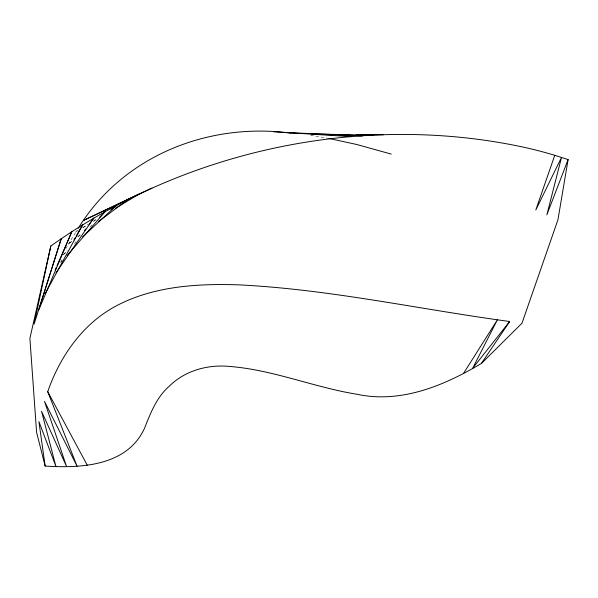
<?xml version="1.0" encoding="UTF-8"?>
<svg xmlns="http://www.w3.org/2000/svg" width="598" height="598" viewBox="0 0 598 598"><rect width="100%" height="100%" fill="white"/><g stroke="black" fill="none" stroke-linecap="round" stroke-linejoin="round"><path stroke-width="0.45" stroke-dasharray="2.99 2.24" d="M65.705 248.79L76.671 230.544M60.802 262.612L62.207 260.19M60.57 262.171L62.237 259.958M74.451 243.752L76.118 241.54M63.336 254.628L67.2 250.644M63.455 254.718L66.864 251.549M71.902 241.196L68.284 244.089L71.992 241.323M77.68 236.554L81.291 233.654M89.954 226.702L92.122 224.96M77.927 236.898L80.887 234.685M78.039 230.529L75.684 231.994L78.069 230.574M82.756 227.599L87.465 224.669M93.751 220.759L96.114 219.294M82.838 227.726L87.614 224.87M93.176 221.552L95.568 220.124M310.616 135.335L327.951 138.25"/><path stroke-width="0.9" d="M568.1 159.569L557.949 219.765L521.972 323.226L481.412 363.457C444.284 385.56 401.034 403.71 357.043 394.276C314.002 387.34 273.122 369.811 229.453 366.432C207.641 364.324 184.804 370.655 169.077 386.368C156.459 397.483 150.502 413.27 144.462 428.422C127.023 466.111 81.111 468.346 45.149 466.066L36.568 432.19L29.9 338.371L50.823 246.017C186.337 149.56 363.367 111.983 526.083 147.728A728.73 331.247 -21.5 0 1 554.757 155.301L568.1 159.569L546.856 214.854L561.515 157.394L535.801 209.988L554.765 155.301M50.823 246.017L34.086 324.161L61.22 238.714L38.668 310.138L71.88 231.598L57.034 265.669M45.149 466.066L38.915 421.612L55.906 466.38L41.554 411.334L66.557 466.477L44.484 401.363L77.052 466.163L47.735 391.697C60.293 355.287 84.385 321.373 119.66 304.15C156.414 285.911 198.499 283.549 238.819 284.857C329.984 289.372 419.392 309.33 509.66 321.5L481.412 363.457M55.18 269.93L56.294 267.373M45.007 293.887L82.771 224.676L76.23 235.978M73.89 240.007L75.296 237.593M463.689 373.159L497.431 319.736L472.592 368.39L509.66 321.5M78.151 228.369C121.828 157.543 204.367 123.517 285.665 132.509L362.403 135.828L353.164 135.514M55.965 272.875L93.886 217.971L88.885 224.601M84.445 230.492L85.559 229.019M67.111 255.548L105.196 211.49L99.395 217.463M82.561 236.958L116.685 205.249L110.907 209.891M98.677 221.402L128.323 199.261L122.822 202.685M115.444 208.254L140.104 193.528L83.593 220.393L151.989 188.064M356.363 134.909L383.423 134.744M356.244 135.193L373.003 135.193L311.663 133.945M311.58 134.124L315.281 134.244M325.447 134.587L332.832 134.834M339.305 135.051L351.318 135.454M273.54 131.784L351.646 136.658M285.665 132.509L291.233 133.04M293.087 133.219L294.941 133.391M328.863 138.422L356.774 144.499L391.234 154.09M47.735 391.697L87.286 465.266"/></g></svg>
